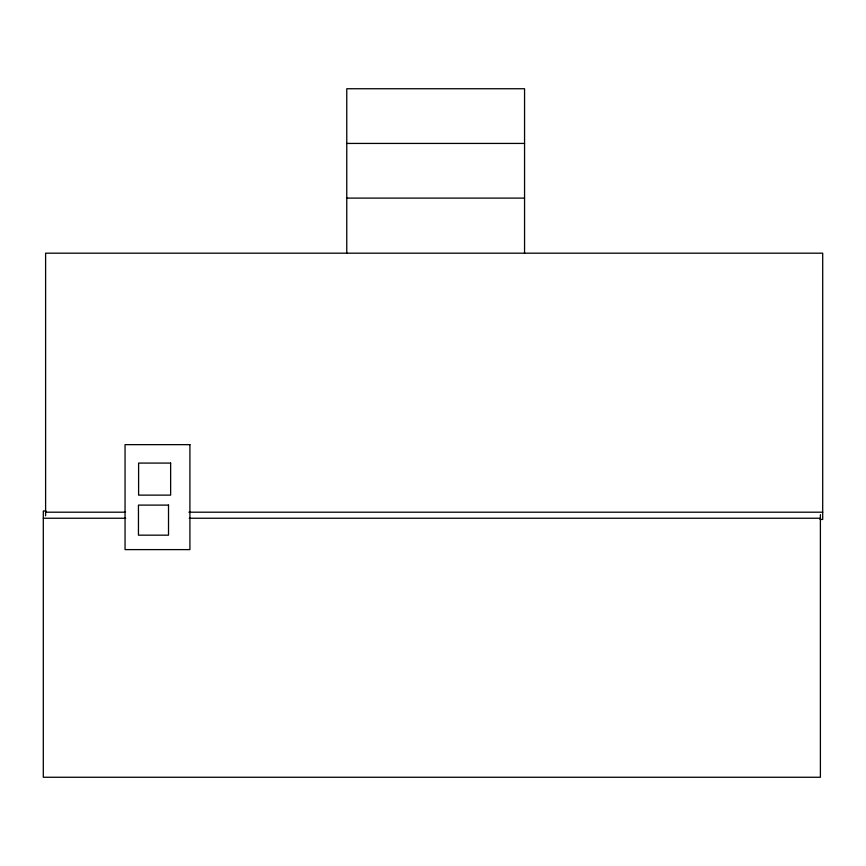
<?xml version="1.0" encoding="UTF-8"?>
<svg xmlns="http://www.w3.org/2000/svg" width="866" height="866" viewBox="0 0 866 866"><rect width="100%" height="100%" fill="white"/><g stroke="black" fill="none" stroke-linecap="round" stroke-linejoin="round"><path stroke-width="1.3" d="M346.768 143.431L524.558 143.431M346.768 198.108L524.558 198.108M46.006 510.994L43.3 510.994L43.3 777.257L820.394 777.257L820.394 514.62M45.606 512.196L125.343 512.196M188.864 512.196L822.7 512.196M43.3 518.247L125.743 518.247M189.264 518.247L820.394 518.247M819.994 519.448L822.7 519.448L822.7 253.186L45.606 253.186L45.606 515.822M524.558 253.467L524.558 88.743L346.768 88.743L346.768 253.467M189.914 444.648L125.05 444.648L125.05 549.607L189.914 549.607L189.914 444.648M170.634 463.083L138.603 463.083L138.603 495.125L170.634 495.125L170.634 463.083M168.513 505.105L138.452 505.105L138.452 535.166L168.513 535.166L168.513 505.105"/></g></svg>
